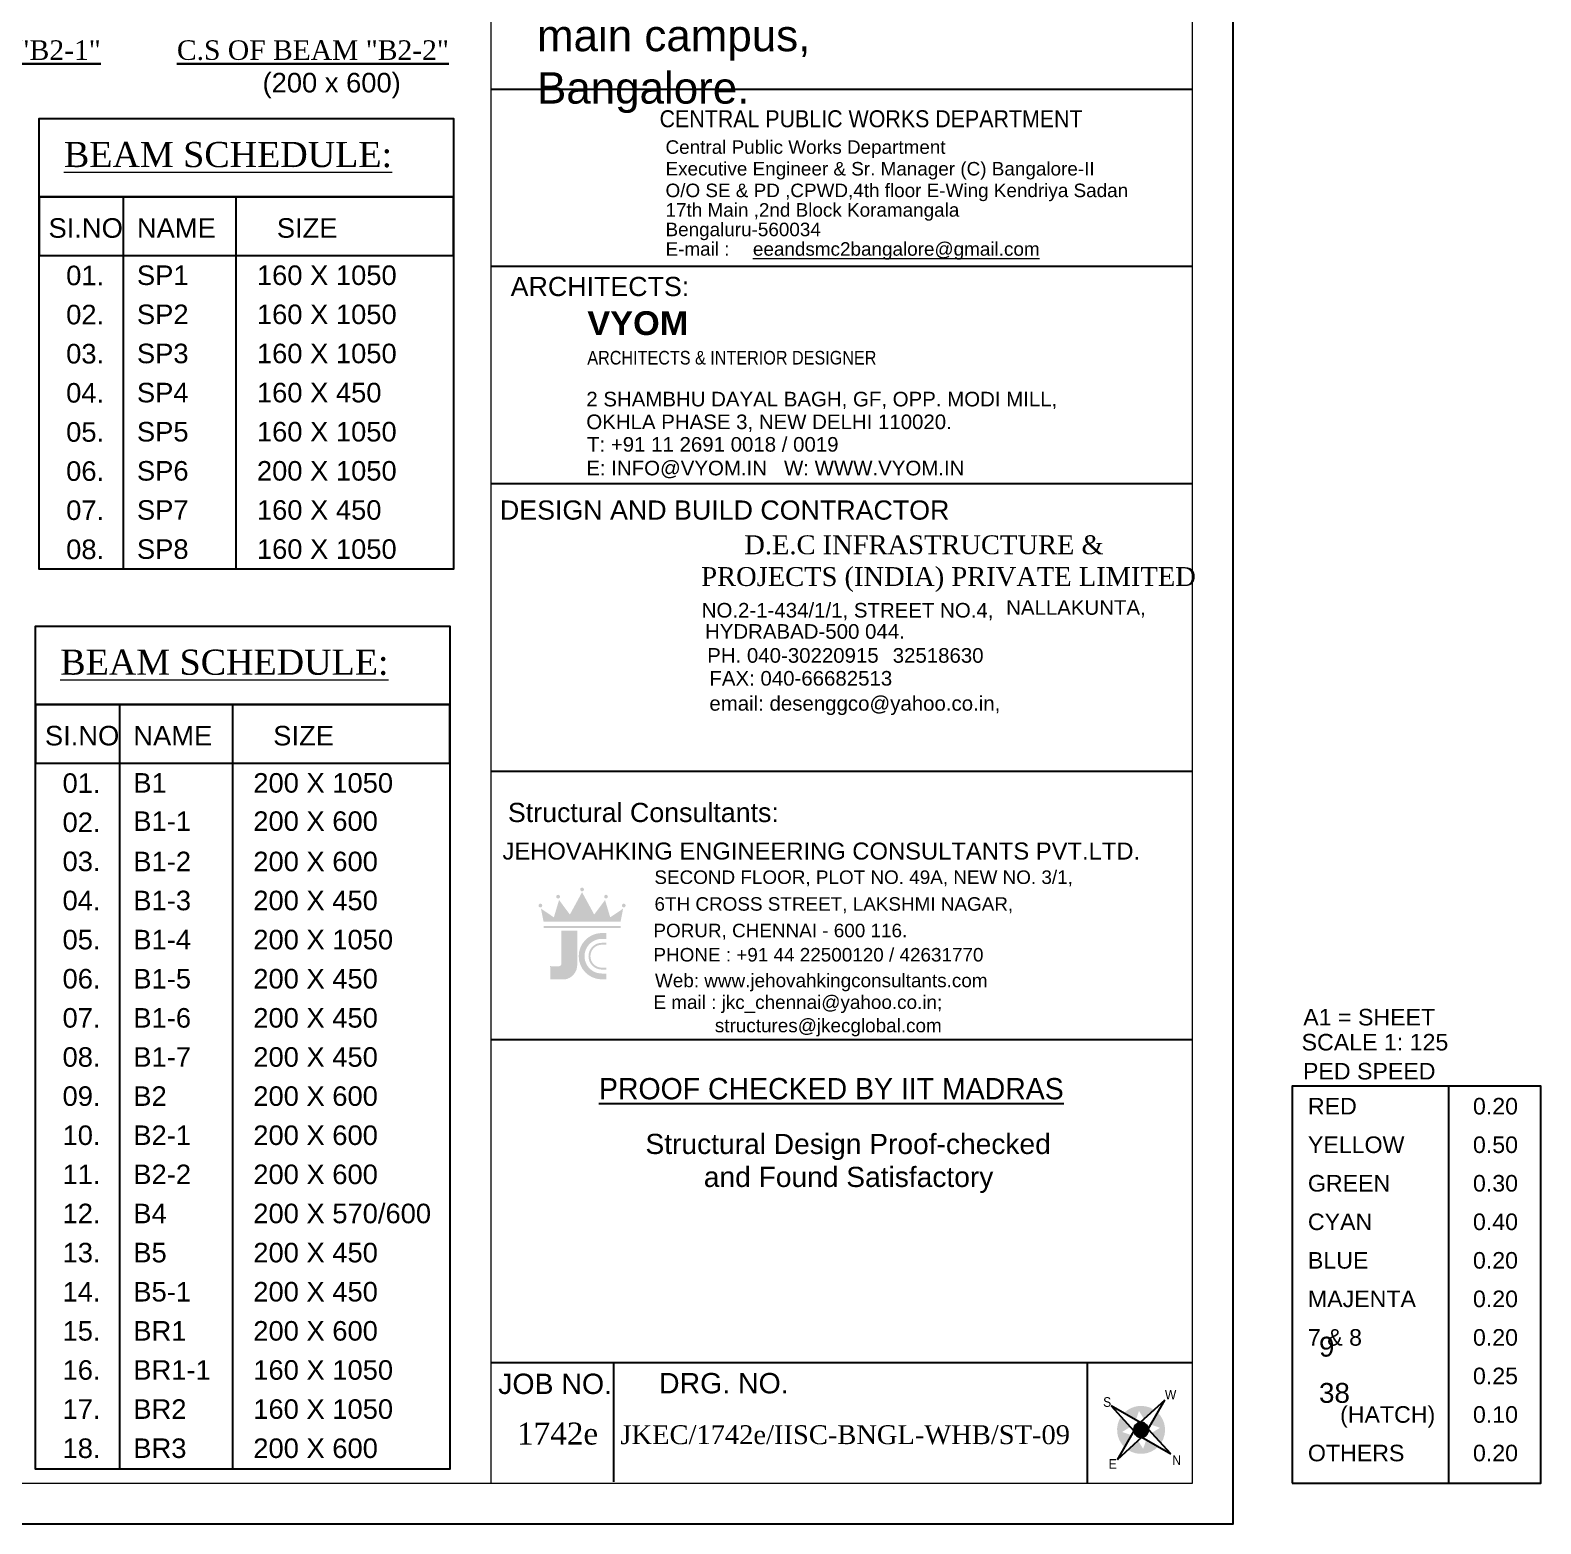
# Model space of a CAD drawing. Header units: inches. Extents: x -4972 to 102986, y -366693 to -295027.
# Drawn here: x 72098 to 102986, y -366693 to -336153 of the extents above; entities that cross this region are included whole.
import ezdxf
from ezdxf.enums import TextEntityAlignment as Align

# ---------------------------------------------------------------- set-up
doc = ezdxf.new("R2010")
doc.units = ezdxf.units.IN
doc.header["$MEASUREMENT"] = 0
for name, color, linetype in [('1', 8, 'Continuous'), ('2', 5, 'Continuous'), ('4', 4, 'Continuous'), ('BULDINGS', 5, 'Continuous'), ('HATCH-Wall', 251, 'Continuous'), ('Layer1', 142, 'Continuous'), ('TIT', 7, 'Continuous'), ('TITLE-2', 1, 'Continuous'), ('TITLE-3', 3, 'Continuous'), ('TITLE-4', 4, 'Continuous'), ('TITLE-5', 2, 'Continuous')]:
    doc.layers.add(name, color=color, linetype=linetype)
for name, color, linetype, lineweight in [('B TXT', 4, 'Continuous', 0), ('JKEC COLHAT', 2, 'Continuous', 20), ('text', 4, 'Continuous', 30), ('WIN', 32, 'Continuous', 20)]:
    doc.layers.add(name, color=color, linetype=linetype, lineweight=lineweight)
doc.styles.add('Arial', font='arial.ttf', dxfattribs={"height": 4})
doc.styles.add('BA', font='ANTQUAB.TTF')
doc.styles.add('T200', font='sanss___.ttf', dxfattribs={"height": 275})
doc.styles.add('T300', font='sanss___.ttf', dxfattribs={"height": 350})
doc.styles.add('T400', font='romantic.ttf')
doc.styles.add('TITLE-T350', font='sanss___.ttf', dxfattribs={"width": 0.9, "height": 325})
doc.styles.add('V_200', font='romans.shx', dxfattribs={"width": 0.9, "height": 300})

# ---------------------------------------------------------------- blocks, each defined once
blk = doc.blocks.new('A$C233D1B7E')
h = blk.add_hatch(color=1)
h.paths.add_polyline_path([(0.4847003582871566, 9.635110490927588, 1), (1.01276676e-08, 9.635110490927588, 1)])
h.paths.add_polyline_path([(2.311598759460395, 10.79532867056393, 1), (2.796299107619884, 10.79532867056393, 1)], flags=17)
h.paths.add_polyline_path([(5.919830164872321, 11.73537637804698, 1), (5.435129816712832, 11.73537637804698, 1)])
h.paths.add_polyline_path([(9.043361222124755, 10.79532867056393, 1), (8.558660873965268, 10.79532867056393, 1)], flags=17)
h.paths.add_polyline_path([(11.35495997145748, 9.635110490927588, 1), (10.87025962329799, 9.635110490927588, 1)])
h.paths.add_polyline_path([(10.70226326192604, 7.537006911405437), (11.03450882244462, 9.235779874206347), (9.35404827062534, 8.099188455239524), (8.674664674166749, 10.35717794612801), (7.262860892669394, 8.463148926107246), (5.677479990792575, 11.37831671906), (4.092099088915758, 8.463148926107246), (2.680295307418404, 10.35717794612801), (2.00091171095981, 8.099188455239524), (0.3204511591405324, 9.235779874206347), (0.6526967196591117, 7.537006911405437), (5.677479990792575, 7.537006911405437)])
h.paths.add_polyline_path([(10.70226326192604, 6.720922917258902), (10.70226326192604, 6.970922917258906), (0.6526967196591117, 6.970922917258902), (0.6526967196591116, 6.720922917258898)])
h = blk.add_hatch(color=252)
h.paths.add_polyline_path([(5.048100854410887, 6.372180881759328), (2.983842070516388, 6.372180881759332), (2.983842070516391, 2.039480239942239, -0.2396762990435147), (2.863287729045122, 1.80243316743082, -0.1353738130742322), (2.625835766228485, 1.712857858596695), (1.56026519223559, 1.713422911230889), (1.560265192235594, -6.7411925e-09), (3.415288741442656, -6.7411927e-09, 0.1848587761268771), (4.586270104222093, 0.6429567335130847, 0.192980149369364), (5.048100854410891, 1.999385900094946)])
h.paths.add_polyline_path([(8.258791717172452, 5.291354160675004), (8.849049201170226, 5.291354160675004), (8.849049201170226, 6.047045357791713), (8.113186051174603, 6.047045357791713, 0.9518389908103086), (8.111683534226572, 0.0154370579545211), (8.84754659289515, 0.0150704403856388), (8.847923089081313, 0.7707615437144427), (8.257665678341917, 0.7710556184534756, -1.000017812415205)])
h.paths.add_polyline_path([(6.765801061718682, 3.030660891584167, -0.4140057555792481), (8.2632009298993, 4.526998658101046), (8.849049201170226, 4.526998658101046), (8.849049201170226, 4.776998658101046), (8.2632009298993, 4.776998658101046, 0.4140354845641973), (6.515801007789947, 3.030660891583476, 0.4140354845639654), (8.2632009298993, 1.284323125067291), (8.849049201170226, 1.284323125067291), (8.849049201170226, 1.534323125067292), (8.2632009298993, 1.534323125067292, -0.4140057555792481)], flags=17)
at = {"color": 252}
blk.add_line((1.56026519223559, 1.713422911230889), (1.56026519223559, 1.713422911230889), dxfattribs=at)
blk = doc.blocks.new('North')
at = {"layer": '1'}
h = blk.add_hatch(color=256, dxfattribs=at)
edge = h.paths.add_edge_path()
edge.add_ellipse((1813095.821308017, -257232.1358644963), major_axis=(931.0161483647757, -8490.892439775222), ratio=0.9999999998989775, start_angle=324.19565245045357, end_angle=360.00013368230736, ccw=False)
edge.add_line((1808883.558255792, -264663.076953888), (1811751.428268039, -262046.5852203015))
edge.add_line((1811751.428268075, -262046.5852203369), (1814026.857267419, -265723.0261320448))
edge = h.paths.add_edge_path()
edge.add_line((1815451.546339274, -261640.8629851341), (1818818.258326211, -263573.7255762086))
edge.add_ellipse((1813095.821308017, -257232.1358644963), major_axis=(931.0161483647718, -8490.892439775207), ratio=0.9999999999709157, start_angle=360.0001336823073, end_angle=395.8046149157142, ccw=False)
edge.add_line((1814026.85726738, -265723.0261319876), (1815451.546339238, -261640.8629851005))
edge = h.paths.add_edge_path()
edge.add_line((1817910.270663858, -258576.528904438), (1821586.711575998, -256301.0999051872))
edge.add_ellipse((1813095.821308017, -257232.1358644963), major_axis=(931.0161486507915, -8490.892442383722), ratio=0.9999999997255548, start_angle=54.19565245045362, end_angle=90.00013368230742, ccw=False)
edge.add_line((1820526.762397528, -261444.3989168406), (1817910.270663787, -258576.5289044697))
edge = h.paths.add_edge_path()
edge.add_line((1817504.548428655, -254876.4108335972), (1819437.411019729, -251509.6988466594))
edge.add_ellipse((1813095.821308017, -257232.1358644963), major_axis=(931.0161484364205, -8490.892440428644), ratio=0.9999999999558095, start_angle=90.00013368230742, end_angle=125.80461491550199, ccw=False)
edge.add_line((1821586.711575866, -256301.0999051333), (1817504.548428577, -254876.4108334604))
edge = h.paths.add_edge_path()
edge.add_line((1817308.08436048, -249801.1947751045), (1814440.214348233, -252417.686508691))
edge.add_line((1814440.214348197, -252417.6865086556), (1812164.785348853, -248741.2455969478))
edge.add_ellipse((1813095.821308017, -257232.1358644963), major_axis=(931.0161483647757, -8490.892439775222), ratio=0.9999999998989775, start_angle=144.1956524504536, end_angle=180.0001336823073, ccw=False)
edge = h.paths.add_edge_path()
edge.add_line((1810740.096276879, -252823.4087437392), (1807373.384289942, -250890.5461526648))
edge.add_ellipse((1813095.821308017, -257232.1358644963), major_axis=(931.0161483647718, -8490.892439775207), ratio=0.9999999999709157, start_angle=180.0001336823073, end_angle=215.8046149157142, ccw=False)
edge.add_line((1812164.785348892, -248741.2455970049), (1810740.096277035, -252823.408743892))
edge = h.paths.add_edge_path()
edge.add_line((1808281.371952415, -255887.7428245545), (1804604.931040274, -258163.1718238053))
edge.add_ellipse((1813095.821308017, -257232.1358644963), major_axis=(931.0161486507915, -8490.892442383722), ratio=0.9999999997255548, start_angle=234.1956524504536, end_angle=270.0001336823073, ccw=False)
edge.add_line((1805664.880218744, -253019.8728121519), (1808281.371952485, -255887.7428245229))
edge = h.paths.add_edge_path()
edge.add_line((1804604.931040406, -258163.17182374), (1808687.094187695, -259587.8608954129))
edge.add_line((1808687.094187498, -259587.8608953953), (1806754.231596424, -262954.5728823332))
edge.add_ellipse((1813095.821308017, -257232.1358644963), major_axis=(931.0161484364205, -8490.892440428644), ratio=0.9999999999558095, start_angle=270.0001336823073, end_angle=305.80461491550204, ccw=False)
at = {"layer": 'Layer1'}
h = blk.add_hatch(color=8, dxfattribs=at)
edge = h.paths.add_edge_path()
edge.add_line((1807373.38428998, -250890.5461527109), (1805358.470610398, -249733.7643161037))
edge.add_ellipse((1813095.821308017, -257232.1358644963), major_axis=(1174.38414976006, -10710.41519108287), ratio=0.9999999999662532, start_angle=140.3590469117614, end_angle=219.6412204548108, ccw=False)
edge.add_line((1819024.450518608, -248235.2737793923), (1817308.084360495, -249801.1947750401))
edge.add_ellipse((1813095.821308017, -257232.1358644963), major_axis=(8490.892440493424, 931.0161484435235), ratio=0.9999999999154133, start_angle=54.19565245045354, end_angle=125.8046149157142)
h = blk.add_hatch(color=8, dxfattribs=at)
edge = h.paths.add_edge_path()
edge.add_line((1822092.683392882, -263160.7650749684), (1820526.762397359, -261444.3989167008))
edge.add_ellipse((1813095.821308017, -257232.1358644963), major_axis=(8490.892440053478, 931.0161483952863), ratio=0.9999999999554351, start_angle=-35.80434754954646, end_angle=35.80461491550207)
edge.add_line((1819437.411019564, -251509.6988465786), (1820594.192856295, -249494.785166842))
edge.add_ellipse((1813095.821308017, -257232.1358644963), major_axis=(10710.41519094376, 1174.384149744811), ratio=0.9999999999960565, start_angle=-39.64095308928643, end_angle=39.64122045481082, ccw=False)
h = blk.add_hatch(color=8, dxfattribs=at)
edge = h.paths.add_edge_path()
edge.add_line((1806754.231596589, -262954.5728824139), (1805597.449759858, -264969.4865621506))
edge.add_ellipse((1813095.821308017, -257232.1358644963), major_axis=(10710.41519094376, 1174.384149744811), ratio=0.9999999999960565, start_angle=140.3590469107136, end_angle=219.6412204548107, ccw=False)
edge.add_line((1804098.959223032, -251303.5066539049), (1805664.880218556, -253019.8728121725))
edge.add_ellipse((1813095.821308017, -257232.1358644963), major_axis=(8490.892440053478, 931.0161483952863), ratio=0.9999999999554351, start_angle=144.1956524504536, end_angle=215.804614915502)
h = blk.add_hatch(color=8, dxfattribs=at)
edge = h.paths.add_edge_path()
edge.add_line((1807167.192097664, -266228.9979496002), (1808883.558255777, -264663.0769539525))
edge.add_ellipse((1813095.821308017, -257232.1358644963), major_axis=(8490.892440457426, 931.0161484395769), ratio=0.999999999943685, start_angle=234.1956524504536, end_angle=269.7852177879359)
edge.add_line((1813995.001548052, -265726.4586975575), (1814019.27408469, -265765.3799459982))
edge.add_line((1814019.274084687, -265765.3799459934), (1814034.172416239, -265722.2208282092))
edge.add_ellipse((1813095.821308017, -257232.1358644963), major_axis=(8490.892439872263, 931.016148375417), ratio=0.9999999999926136, start_angle=-89.95050199977838, end_angle=-54.1953850842858)
edge.add_line((1818818.258326173, -263573.7255761624), (1820833.172005755, -264730.5074127696))
edge.add_ellipse((1813095.821308017, -257232.1358644963), major_axis=(1174.38414976006, -10710.41519108287), ratio=0.9999999999662532, start_angle=320.3590469117614, end_angle=399.64122045481076, ccw=False)
at = {"layer": '1'}
for q in [(1809874.565860391, -257585.350258112, -1.73418061e-08), (1809892.90886569, -256739.5925102234, -1.51262426e-08), (1810075.746089697, -258407.0370284319, -1.83755682e-08), (1810129.52506125, -255927.4007782936, -1.18798646e-08), (1810482.739454746, -259148.6562263966, -1.81570798e-08), (1810568.28944397, -255204.1245862246, -7.8239075e-09), (1811067.810029626, -259759.6677285433, -1.67012303e-08), (1811179.300946355, -254619.0540112257, -3.234778e-09), (1811791.086221814, -260198.4321113825, -1.41072336e-08), (1811920.920144081, -254212.0606462956, 1.5747822e-09), (1812603.277953982, -260435.0483068228, -1.05518662e-08), (1812742.60691464, -254010.8804165125, 6.2770096e-09), (1813588.36466229, -254029.2234221697, 1.05514552e-08), (1814400.556394458, -254265.83961761, 1.41068226e-08), (1815123.832586527, -254704.6040004492, 1.67008193e-08), (1815708.903161287, -255315.6155025959, 1.81566688e-08), (1816115.896526337, -256057.2347004414, 1.83751572e-08), (1816317.076755881, -256878.9214707613, 1.73413951e-08), (1813449.035701513, -260453.39131248, -6.2774206e-09), (1816298.733750582, -257724.6792187691, 1.51258316e-08), (1815623.353172064, -259260.1471428871, 7.8234965e-09), (1815012.341669798, -259845.2177176476, 3.234367e-09), (1816062.117554784, -258536.8709504605, 1.18794536e-08), (1814270.722472072, -260252.2110826969, -1.5751932e-09)]:
    blk.add_line((1813095.821308017, -257232.1358644963), q, dxfattribs=at)
at = {"layer": '1', "extrusion": (5.108395450701572e-12, 2.508827402102122e-12, -1)}
blk.add_ellipse((1813095.821308017, -257232.1358644963), major_axis=(357.6312839582756, -3261.606976980889, -6.3558869347361e-09), ratio=0.9999999998705016, start_param=3.92699081705199, end_param=10.21017612423158, dxfattribs=at)
at = {"layer": '1', "extrusion": (5.108395450701572e-12, 2.508827402102121e-12, -1)}
blk.add_ellipse((1813095.821308017, -257232.1358644963), major_axis=(3221.256272260535, 353.2068776948568, 1.734158598013141e-08), ratio=0.9999999999066661, start_param=5.497787143735471, end_param=11.78097245091506, dxfattribs=at)
at = {"layer": 'BULDINGS'}
for p, q in [((1823839.189818978, -243842.562281251, 8.84732984e-08), (1812738.182414055, -253970.5297220946, 6.3556405e-09)), ((1816357.427450538, -256874.4969706536, 1.75586227e-08), (1823839.189818978, -243842.562281251, 8.84732984e-08)), ((1799706.247724891, -246488.7673536539, -4.1446185e-08), (1809834.215165615, -257589.7747582197, -1.75590337e-08)), ((1812738.182414055, -253970.5297220946, 6.3556405e-09), (1799706.247724891, -246488.7673536539, -4.1446185e-08)), ((1809834.215165615, -257589.7747582197, -1.75590337e-08), (1802352.452797175, -270621.7094478607, -8.84737094e-08)), ((1826485.394891262, -267975.5043752194, 4.1445774e-08), (1816357.427450538, -256874.4969706536, 1.75586227e-08)), ((1813453.460202217, -260493.742006898, -6.3560515e-09), (1802352.452797175, -270621.7094478607, -8.84737094e-08)), ((1813453.460202217, -260493.742006898, -6.3560515e-09), (1826485.394891262, -267975.5043752194, 4.1445774e-08))]:
    blk.add_line(p, q, dxfattribs=at)
at = {"color": 6, "char_height": 4320, "width": 337047.0923339837, "attachment_point": 1, "style": 'V_200'}
for s, insert in [('{\\fArial|b0|i0|c0|p34;S }', (1796054.884916758, -242558.224948687, -2.86496829e-08)), ('{\\fArial|b0|i0|c0|p34;W }', (1823793.802580518, -239258.5480131153)), ('{\\fArial|b0|i0|c0|p34;E }', (1798553.253242535, -270362.8740428929)), ('{\\fArial|b0|i0|c0|p34;N }', (1827115.095133025, -268629.5453204841))]:
    blk.add_mtext(s, dxfattribs=dict(at, insert=insert))

msp = doc.modelspace()

# ---------------------------------------------------------------- linework, layer by layer
at = {"layer": '2', "color": 1}
for p, q in [((73998.83865204616, -339560.2254343891), (73998.83865204616, -347176)), ((76304.98958910856, -339560.2254343891), (76304.98958910856, -347176)), ((73925.04326354712, -349940.7528235293), (73925.04326354712, -365578)), ((76231.19420060946, -349940.7528235293), (76231.19420060946, -365578))]:
    msp.add_line(p, q, dxfattribs=at)
for points in [[(80750.79538849904, -339560.2254343891), (72278.89090514102, -339560.2254343891), (72278.89090514102, -337959.2126451326), (80750.79538849904, -337959.2126451326)], [(72278.89090514102, -339560.2254343891), (80750.79538849904, -339560.2254343891), (80750.79538849904, -347176), (72278.89090514102, -347176)], [(80750.79538849904, -339560.2254343891), (72278.89090514102, -339560.2254343891), (72278.89090514102, -340760.7828730624), (80750.79538849904, -340760.7828730624)], [(80677, -349940.7528235293), (72205.09551664192, -349940.7528235293), (72205.09551664192, -348339.7400342727), (80677, -348339.7400342727)], [(72205.09551664192, -349940.7528235293), (80677, -349940.7528235293), (80677, -365578), (72205.09551664192, -365578)], [(80677, -349940.7528235293), (72205.09551664192, -349940.7528235293), (72205.09551664192, -351141.3102622025), (80677, -351141.3102622025)]]:
    msp.add_lwpolyline(points, close=True, dxfattribs=at)
at = {"layer": 'Defpoints', "ltscale": 0.2}
msp.add_lwpolyline([(-4971.833333333285, -366693.3333333334), (96694.83333333328, -366693.3333333334), (96694.83333333328, -295026.6666666668), (-4971.833333333285, -295026.6666666668)], close=True, dxfattribs=at)
at = {"layer": 'JKEC COLHAT', "ltscale": 0.2}
msp.add_line((81520.60624253695, -365860.0000000001), (81520.60624253811, -318843.2475843871), dxfattribs=at)
msp.add_lwpolyline([(-4138.5, -365860), (95861.5, -365860), (95861.5, -295860), (-4138.5, -295860)], close=True, dxfattribs=at)
at = {"layer": 'TITLE-2'}
msp.add_line((101097.6889560291, -357746.1359133623), (101097.6889560291, -365860.0000000001), dxfattribs=at)
msp.add_lwpolyline([(97904.85981709944, -365860.0000000001), (102985.7679455831, -365860.0000000001), (102985.7679455831, -357746.1359133623), (97904.85981709944, -357746.1359133623)], close=True, dxfattribs=at)
at = {"layer": 'TITLE-3'}
for p, q in [((81520.60624253575, -337358.8250141875), (95861.49999999884, -337358.8250141875)), ((81520.60624253575, -340974.8964427408), (95861.49999999884, -340974.8964427408)), ((81520.60624253575, -345424.2397157287), (95861.49999999884, -345424.2397157287)), ((81520.60624253695, -351303.8701287909), (95861.50000000001, -351303.8701287909)), ((81520.60624253695, -356792.1780050338), (95861.50000000001, -356792.1780050338)), ((81520.60624253695, -363398.5738424881), (95861.50000000001, -363398.5738424881)), ((93711.95485054611, -363398.5738424881), (93711.95485054611, -365860.0000000001))]:
    msp.add_line(p, q, dxfattribs=at)
at = {"layer": 'TITLE-5'}
msp.add_line((84023.64255356681, -363398.5738424915), (84023.64255356681, -365834.481714672), dxfattribs=at)

# ---------------------------------------------------------------- block references
at = {"xscale": 156.7900921529092, "yscale": 156.7900920718031, "zscale": 156.7900920778949}
msp.add_blockref('A$C233D1B7E', (82491.57096937107, -355562.3579617641), dxfattribs=at)
at = {"layer": 'HATCH-Wall', "color": 4, "xscale": 0.0455217980314047, "yscale": 0.0455217980314047, "zscale": 0.0455217980314047}
msp.add_blockref('North', (12276.98484052996, -353063.4305490017), dxfattribs=at)

# ---------------------------------------------------------------- texts
at = {"layer": '4', "insert": (82460.60743757886, -332724.1153627393), "char_height": 642.8571428571429, "width": 9746.667199043324, "attachment_point": 1, "style": 'T200'}
msp.add_mtext('Construction of Additional infrastructure                          at IISc main campus, Bangalore.', dxfattribs=at)
at = {"layer": 'B TXT'}
for s, height, style, p in [('%%UBEAM SCHEDULE:', 514.2857142857142, 'T400', (72787.26414223737, -338951.8271470081)), ('SI.NO', 400, 'T300', (72471.75490514911, -340396.9848569809)), ('NAME', 400, 'T300', (74279.68509615934, -340396.9848569809)), ('SIZE', 400, 'T300', (77140.10501391918, -340396.9848569809)), ('01.', 400, 'T300', (72832.56399542943, -341367.5079964922)), ('SP1', 400, 'T300', (74279.68509615934, -341362.7333984297)), ('160 X 1050', 400, 'T300', (76732.90640055243, -341362.7333984297)), ('02.', 400, 'T300', (72832.56399542943, -342167.5079964922)), ('SP2', 400, 'T300', (74279.68509615934, -342162.7333984297)), ('160 X 1050', 400, 'T300', (76732.90640055243, -342162.7333984297)), ('03.', 400, 'T300', (72832.56399542943, -342967.5079964924)), ('SP3', 400, 'T300', (74279.68509615934, -342962.7333984297)), ('160 X 1050', 400, 'T300', (76732.90640055243, -342962.7333984297)), ('04.', 400, 'T300', (72832.56399542943, -343767.5079964924)), ('SP4', 400, 'T300', (74279.68509615934, -343762.7333984297)), ('160 X 450', 400, 'T300', (76732.90640055243, -343762.7333984297)), ('05.', 400, 'T300', (72832.56399542943, -344567.5079964924)), ('SP5', 400, 'T300', (74279.68509615934, -344562.7333984297)), ('160 X 1050', 400, 'T300', (76732.90640055243, -344562.7333984297)), ('06.', 400, 'T300', (72832.56399542943, -345367.5079964924)), ('SP6', 400, 'T300', (74279.68509615934, -345362.7333984297)), ('200 X 1050', 400, 'T300', (76732.90640055243, -345362.7333984297)), ('07.', 400, 'T300', (72832.56399542943, -346167.5079964924)), ('SP7', 400, 'T300', (74279.68509615934, -346162.7333984297)), ('160 X 450', 400, 'T300', (76732.90640055243, -346162.7333984297)), ('08.', 400, 'T300', (72832.56399542943, -346967.5079964924)), ('SP8', 400, 'T300', (74279.68509615934, -346962.7333984297)), ('160 X 1050', 400, 'T300', (76732.90640055243, -346962.7333984297)), ('%%UBEAM SCHEDULE:', 514.2857142857142, 'T400', (72713.46875373833, -349332.3545361482)), ('SI.NO', 400, 'T300', (72397.95951665007, -350777.512246121)), ('NAME', 400, 'T300', (74205.8897076603, -350777.512246121)), ('SIZE', 400, 'T300', (77066.30962542008, -350777.512246121)), ('01.', 400, 'T300', (72758.76860693033, -351748.0353856324)), ('B1', 400, 'T300', (74205.8897076603, -351743.2607875699)), ('200 X 1050', 400, 'T300', (76659.11101205333, -351743.2607875699)), ('B1-1', 400, 'T300', (74205.8897076603, -352525.076617892)), ('200 X 600', 400, 'T300', (76659.11101205333, -352525.076617892)), ('02.', 400, 'T300', (72758.76860693033, -352548.0353856324)), ('03.', 400, 'T300', (72758.76860693033, -353348.0353856326)), ('B1-2', 400, 'T300', (74205.8897076603, -353350.1822022587)), ('200 X 600', 400, 'T300', (76659.11101205333, -353350.1822022587)), ('04.', 400, 'T300', (72758.76860693033, -354148.0353856326)), ('B1-3', 400, 'T300', (74205.8897076603, -354148.0353856325)), ('200 X 450', 400, 'T300', (76659.11101205333, -354148.0353856325)), ('05.', 400, 'T300', (72758.76860693033, -354948.0353856326)), ('B1-4', 400, 'T300', (74205.8897076603, -354948.0353856327)), ('200 X 1050', 400, 'T300', (76659.11101205333, -354948.0353856327)), ('06.', 400, 'T300', (72758.76860693033, -355748.0353856326)), ('B1-5', 400, 'T300', (74205.8897076603, -355748.0353856327)), ('200 X 450', 400, 'T300', (76659.11101205333, -355748.0353856327)), ('07.', 400, 'T300', (72758.76860693033, -356548.0353856326)), ('B1-6', 400, 'T300', (74205.8897076603, -356548.0353856327)), ('200 X 450', 400, 'T300', (76659.11101205333, -356548.0353856327)), ('08.', 400, 'T300', (72758.76860693033, -357348.0353856326)), ('B1-7', 400, 'T300', (74205.8897076603, -357348.0353856327)), ('200 X 450', 400, 'T300', (76659.11101205333, -357348.0353856327)), ('09.', 400, 'T300', (72758.76860693033, -358148.0353856326)), ('B2', 400, 'T300', (74205.8897076603, -358148.0353856322)), ('200 X 600', 400, 'T300', (76659.11101205333, -358148.0353856322)), ('10.', 400, 'T300', (72758.76860693033, -358948.0353856326)), ('B2-1', 400, 'T300', (74205.8897076603, -358948.0353856322)), ('200 X 600', 400, 'T300', (76659.11101205333, -358948.0353856322)), ('11.', 400, 'T300', (72758.76860693033, -359748.0353856326)), ('B2-2', 400, 'T300', (74205.8897076603, -359748.0353856322)), ('200 X 600', 400, 'T300', (76659.11101205333, -359748.0353856322)), ('12.', 400, 'T300', (72758.76860693033, -360548.0353856326)), ('B4', 400, 'T300', (74205.8897076603, -360548.0353856322)), ('200 X 570/600', 400, 'T300', (76659.11101205333, -360548.0353856322)), ('13.', 400, 'T300', (72758.76860693033, -361348.0353856326)), ('B5', 400, 'T300', (74205.8897076603, -361348.0353856322)), ('200 X 450', 400, 'T300', (76659.11101205333, -361348.0353856322)), ('14.', 400, 'T300', (72758.76860693033, -362148.0353856326)), ('B5-1', 400, 'T300', (74205.8897076603, -362148.0353856322)), ('200 X 450', 400, 'T300', (76659.11101205333, -362148.0353856322)), ('15.', 400, 'T300', (72758.76860693033, -362948.0353856326)), ('BR1', 400, 'T300', (74205.8897076603, -362948.0353856322)), ('200 X 600', 400, 'T300', (76659.11101205333, -362948.0353856322)), ('16.', 400, 'T300', (72758.76860693033, -363748.0353856326)), ('BR1-1', 400, 'T300', (74205.8897076603, -363748.0353856322)), ('160 X 1050', 400, 'T300', (76659.11101205333, -363748.0353856322)), ('17.', 400, 'T300', (72758.76860693033, -364548.0353856326)), ('BR2', 400, 'T300', (74205.8897076603, -364548.0353856322)), ('160 X 1050', 400, 'T300', (76659.11101205333, -364548.0353856322)), ('18.', 400, 'T300', (72758.76860693033, -365348.0353856326)), ('BR3', 400, 'T300', (74205.8897076603, -365348.0353856322)), ('200 X 600', 400, 'T300', (76659.11101205333, -365348.0353856322))]:
    msp.add_text(s, height=height, dxfattribs=dict(at, style=style)).set_placement(p)
at = {"layer": 'text', "style": 'T400'}
for s, p in [('%%UC.S OF BEAM "B2-1"', (70759.27640973218, -336559.4133521497)), ('%%UC.S OF BEAM "B2-2"', (77878.77640973218, -336559.4133521497))]:
    msp.add_text(s, height=400, dxfattribs=at).set_placement(p, align=Align.MIDDLE_CENTER)
at = {"layer": 'text', "color": 6, "style": 'T300'}
msp.add_text('(200 x 600)', height=400, dxfattribs=at).set_placement((78261.54682883294, -337224.7639400956), align=Align.MIDDLE_CENTER)
at = {"layer": 'text', "color": 4, "style": 'TITLE-T350'}
msp.add_text('JEHOVAHKING ENGINEERING CONSULTANTS PVT.LTD.', height=347.8125961104961, dxfattribs=at).set_placement((81754.15292756358, -353110.9138823772))
at = {"layer": 'text', "color": 3, "style": 'T400'}
for s, height, p in [('1742e', 450, (82050.54655427855, -365073.6643611567)), ('JKEC/1742e/IISC-BNGL-WHB/ST-09', 385.7142857142857, (84166.91192644744, -365064.2885877776))]:
    msp.add_text(s, height=height, dxfattribs=at).set_placement(p)
at = {"layer": 'text', "color": 4, "char_height": 347.8125961104961, "attachment_point": 1, "style": 'TITLE-T350'}
for s, insert, width in [('CENTRAL PUBLIC WORKS DEPARTMENT', (84967.2448496391, -337789.5341971761), 9351.344136397607), ('\\pxqd;{\\fArial Black|b0|i0|c0|p34;\\H1.4x;VYOM\\P\\fArial|b0|i0|c0|p34;\\H0.57143x;\\W0.85;ARCHITECTS & INTERIOR DESIGNER}', (83489.62775294983, -341898.5156164429), 8720.429095425357)]:
    msp.add_mtext(s, dxfattribs=dict(at, insert=insert, width=width))
at = {"layer": 'TIT', "style": 'Arial'}
for s, p in [('2 SHAMBHU DAYAL BAGH, GF, OPP. MODI MILL,', (83468.8886685262, -343845.3318711907)), ('OKHLA PHASE 3, NEW DELHI 110020.', (83468.8886685262, -344310.1044068005)), ('T: +91 11 2691 0018 / 0019', (83483.32727170599, -344770.5551408921)), ('E: INFO@VYOM.IN   W: WWW.VYOM.IN', (83468.36362848242, -345255.1276139015)), ('NO.2-1-434/1/1, STREET NO.4,', (85829.34278216917, -348162.7958023304)), ('NALLAKUNTA,', (92053.55182217524, -348106.3707692289)), ('HYDRABAD-500 044.', (85896.2695456373, -348596.5292090939)), ('PH. 040-30220915', (85940.88781427834, -349086.6874968119)), ('32518630', (89733.41634802232, -349086.6874968119)), ('FAX: 040-66682513', (85985.50565659066, -349554.5659868447)), ('email: desenggco@yahoo.co.in,', (85985.50565659066, -350067.0042243947))]:
    msp.add_text(s, height=298.9439234150833, dxfattribs=at).set_placement(p)
at = {"layer": 'TITLE-2', "style": 'T300'}
for s, p in [('Structural Design Proof-checked', (84678.1895956925, -359132.0593167307)), ('and Found Satisfactory', (85871.16471529551, -359806.3317503217))]:
    msp.add_text(s, height=412.191889742894, dxfattribs=at).set_placement(p)
at = {"layer": 'TITLE-2', "style": 'Arial'}
for s, p in [('JOB NO.', (82830.34344719362, -363831.2205865552)), ('DRG. NO.', (86280.77062444264, -363817.8491332078))]:
    msp.add_text(s, height=416.4286333469443, dxfattribs=at).set_placement(p, align=Align.MIDDLE)
at = {"layer": 'TITLE-3', "style": 'Arial'}
for s, p in [('DESIGN AND BUILD CONTRACTOR', (81702.20063600264, -346160.6158897631)), ('Structural Consultants:', (81865.50506606937, -352344.2401419559))]:
    msp.add_text(s, height=392.1016837859387, dxfattribs=at).set_placement(p)
at = {"layer": 'TITLE-3', "insert": (81922.14084075001, -341197.1048489498), "char_height": 392.1016837859387, "width": 4377.428487720318, "attachment_point": 1, "style": 'Arial'}
msp.add_mtext('ARCHITECTS:', dxfattribs=at)
at = {"layer": 'TITLE-4', "style": 'T400'}
for s, p in [('D.E.C INFRASTRUCTURE &', (86699.39326523, -346867.611197151)), (' PROJECTS (INDIA) PRIVATE LIMITED', (85673.17990774763, -347517.1772192179))]:
    msp.add_text(s, height=385.7142857142856, dxfattribs=at).set_placement(p)
at = {"layer": 'TITLE-4', "style": 'BA'}
msp.add_text('%%UPROOF CHECKED BY IIT MADRAS', height=435.0448462859381, dxfattribs=at).set_placement((88478.70183131579, -357796.2357319686), align=Align.MIDDLE_CENTER)
at = {"layer": 'TITLE-5', "color": 6, "style": 'Arial'}
for s, p in [('A1 = SHEET', (99477.7192900792, -356334.1421088898)), ('SCALE 1: 125', (99594.7018893871, -356845.5768613193)), ('PED SPEED', (99477.7192900792, -357438.9191413099))]:
    msp.add_text(s, height=338.8853405368973, dxfattribs=at).set_placement(p, align=Align.MIDDLE_CENTER)
for s, height, p in [('RED', 338.8853405368973, (98224.2025840648, -358323.9848534742)), ('0.20', 338.8853405368973, (101598.6578505983, -358323.9848534742)), ('YELLOW', 338.8853405368973, (98224.2025840648, -359111.9267978885)), ('0.50', 338.8853405368973, (101598.6578505983, -359111.9267978885)), ('GREEN', 338.8853405368973, (98224.2025840648, -359899.8687423026)), ('0.30', 338.8853405368973, (101598.6578505983, -359899.8687423026)), ('CYAN', 338.8853405368973, (98224.2025840648, -360687.8106867166)), ('0.40', 338.8853405368973, (101598.6578505983, -360687.8106867166)), ('BLUE', 338.8853405368973, (98224.2025840648, -361475.7526311307)), ('0.20', 338.8853405368973, (101598.6578505983, -361475.7526311307)), ('MAJENTA', 338.8853405368973, (98224.2025840648, -362263.6945755455)), ('0.20', 338.8853405368973, (101598.6578505983, -362263.6945755455)), ('7 & 8', 338.8853405368973, (98224.2025840648, -363051.6365199596)), ('9', 406.6624086442766, (98450.58438539197, -363274.6261087356)), ('0.20', 338.8853405368973, (101598.6578505983, -363051.6365199596)), ('0.25', 338.8853405368973, (101598.6578505983, -363839.5784643736)), ('38', 406.6624086442766, (98450.58438539197, -364220.1564420323)), ('(HATCH)', 338.8853405368973, (98882.05091602798, -364627.520408788)), ('0.10', 338.8853405368973, (101598.6578505983, -364627.520408788)), ('OTHERS', 338.8853405368973, (98224.2025840648, -365415.4623532024)), ('0.20', 338.8853405368973, (101598.6578505983, -365415.4623532024))]:
    msp.add_text(s, height=height, dxfattribs=at).set_placement(p)
at = {"layer": 'WIN', "color": 7, "style": 'T200'}
for s, p in [('Central Public Works Department', (85088.52774506106, -338680.4234222541)), ('Executive Engineer & Sr. Manager (C) Bangalore-II', (85088.52774506106, -339123.3896140011)), ('O/O SE & PD ,CPWD,4th floor E-Wing Kendriya Sadan', (85088.52774506106, -339566.3558057479)), ('17th Main ,2nd Block Koramangala', (85088.52774506106, -339965.4639951842)), ('Bengaluru-560034 ', (85088.52774506106, -340364.5721846203)), ('E-mail : ', (85088.52774506106, -340763.6803740565)), ('%%Ueeandsmc2bangalore@gmail.com', (86875.74133922279, -340763.6803740565)), ('SECOND FLOOR, PLOT NO. 49A, NEW NO. 3/1,', (84860.83732181758, -353610.1168117476)), ('6TH CROSS STREET, LAKSHMI NAGAR,', (84863.14801262316, -354157.1122220088)), ('PORUR, CHENNAI - 600 116.', (84840.96538088695, -354700.0175859181)), ('PHONE : +91 44 22500120 / 42631770', (84840.96538088695, -355195.6837044636)), ('Web: www.jehovahkingconsultants.com', (84872.85291400767, -355721.8468028303)), ('E mail : jkc_chennai@yahoo.co.in;', (84841.42751904973, -356165.6974976122)), ('structures@jkecglobal.com', (86097.19043377665, -356642.7625246541))]:
    msp.add_text(s, height=276.3065197835892, dxfattribs=at).set_placement(p)

doc.saveas('drawing.dxf')
